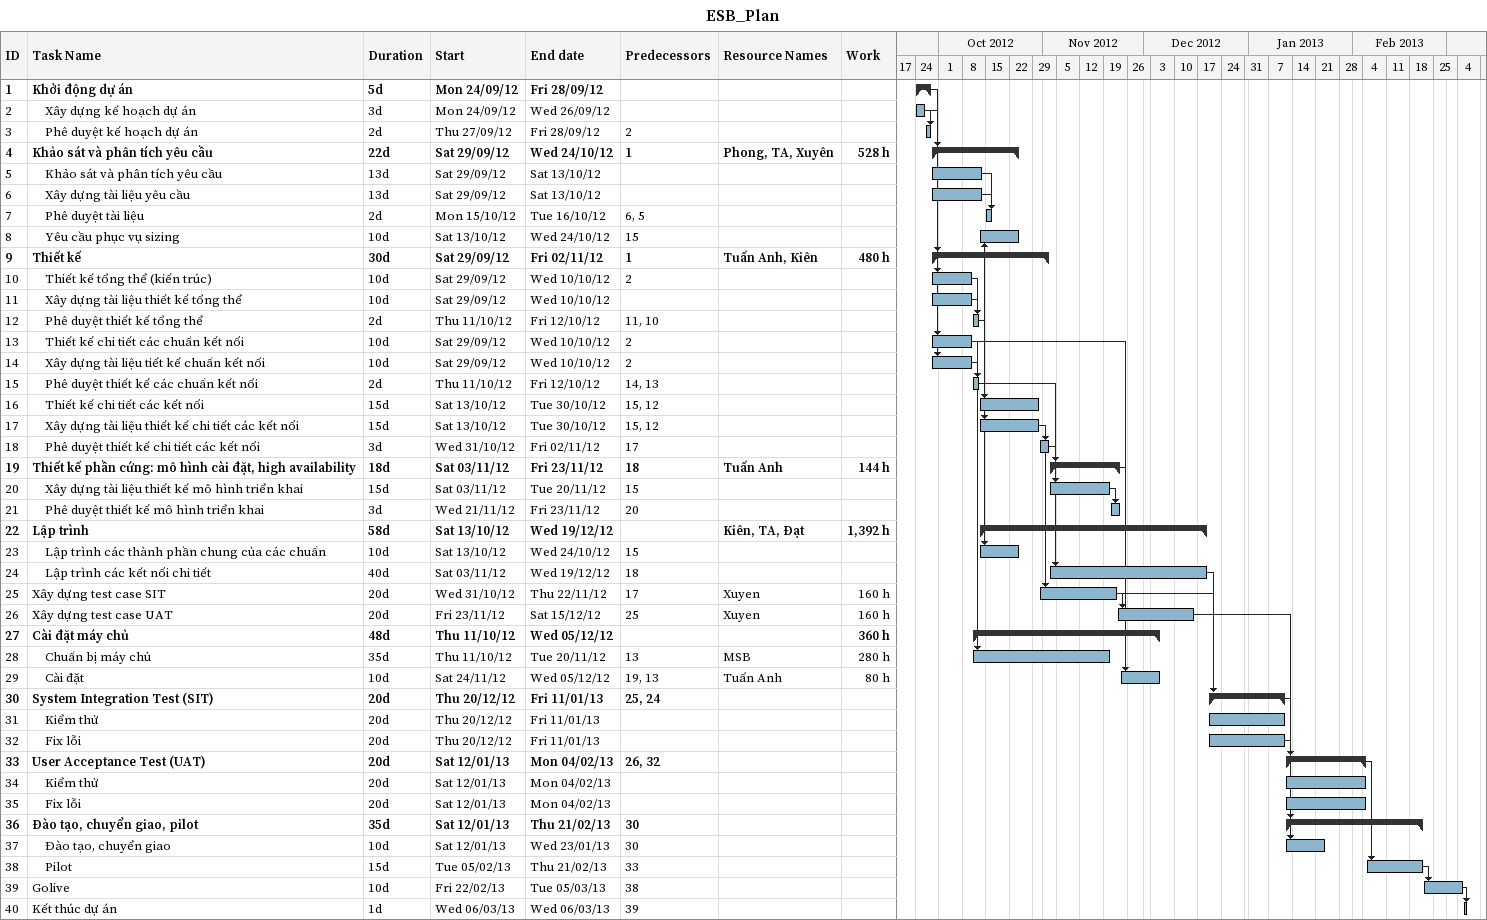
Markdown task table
ESB_Plan

| ID | Level | Task | Duration | Start | Finish | Predecessors | Resources | Work (h) |
|---|---|---|---|---|---|---|---|---|
| 1 | 1 | **Khởi động dự án** | 5d | 2012-09-24 | 2012-09-28 |  |  |  |
| 2 | 2 | Xây dựng kế hoạch dự án | 3d | 2012-09-24 | 2012-09-26 |  |  |  |
| 3 | 2 | Phê duyệt kế hoạch dự án | 2d | 2012-09-27 | 2012-09-28 | 2 |  |  |
| 4 | 1 | **Khảo sát và phân tích yêu cầu** | 22d | 2012-09-29 | 2012-10-24 | 1 | Phong, TA, Xuyên | 528 |
| 5 | 2 | Khảo sát và phân tích yêu cầu | 13d | 2012-09-29 | 2012-10-13 |  |  |  |
| 6 | 2 | Xây dựng tài liệu yêu cầu | 13d | 2012-09-29 | 2012-10-13 |  |  |  |
| 7 | 2 | Phê duyệt tài liệu | 2d | 2012-10-15 | 2012-10-16 | 6, 5 |  |  |
| 8 | 2 | Yêu cầu phục vụ sizing | 10d | 2012-10-13 | 2012-10-24 | 15 |  |  |
| 9 | 1 | **Thiết kế** | 30d | 2012-09-29 | 2012-11-02 | 1 | Tuấn Anh, Kiên | 480 |
| 10 | 2 | Thiết kế tổng thể (kiến trúc) | 10d | 2012-09-29 | 2012-10-10 | 2 |  |  |
| 11 | 2 | Xây dựng tài liệu thiết kế tổng thể | 10d | 2012-09-29 | 2012-10-10 |  |  |  |
| 12 | 2 | Phê duyệt thiết kế tổng thể | 2d | 2012-10-11 | 2012-10-12 | 11, 10 |  |  |
| 13 | 2 | Thiết kế chi tiết các chuẩn kết nối | 10d | 2012-09-29 | 2012-10-10 | 2 |  |  |
| 14 | 2 | Xây dựng tài liệu tiết kế chuẩn kết nối | 10d | 2012-09-29 | 2012-10-10 | 2 |  |  |
| 15 | 2 | Phê duyệt thiết kế các chuẩn kết nối | 2d | 2012-10-11 | 2012-10-12 | 14, 13 |  |  |
| 16 | 2 | Thiết kế chi tiết các kết nối | 15d | 2012-10-13 | 2012-10-30 | 15, 12 |  |  |
| 17 | 2 | Xây dựng tài liệu thiết kế chi tiết các kết nối | 15d | 2012-10-13 | 2012-10-30 | 15, 12 |  |  |
| 18 | 2 | Phê duyệt thiết kế chi tiết các kết nối | 3d | 2012-10-31 | 2012-11-02 | 17 |  |  |
| 19 | 1 | **Thiết kế phần cứng: mô hình cài đặt, high availability** | 18d | 2012-11-03 | 2012-11-23 | 18 | Tuấn Anh | 144 |
| 20 | 2 | Xây dựng tài liệu thiết kế mô hình triển khai | 15d | 2012-11-03 | 2012-11-20 | 15 |  |  |
| 21 | 2 | Phê duyệt thiết kế mô hình triển khai | 3d | 2012-11-21 | 2012-11-23 | 20 |  |  |
| 22 | 1 | **Lập trình** | 58d | 2012-10-13 | 2012-12-19 |  | Kiên, TA, Đạt | 1392 |
| 23 | 2 | Lập trình các thành phần chung của các chuẩn | 10d | 2012-10-13 | 2012-10-24 | 15 |  |  |
| 24 | 2 | Lập trình các kết nối chi tiết | 40d | 2012-11-03 | 2012-12-19 | 18 |  |  |
| 25 | 1 | Xây dựng test case SIT | 20d | 2012-10-31 | 2012-11-22 | 17 | Xuyen | 160 |
| 26 | 1 | Xây dựng test case UAT | 20d | 2012-11-23 | 2012-12-15 | 25 | Xuyen | 160 |
| 27 | 1 | **Cài đặt máy chủ** | 48d | 2012-10-11 | 2012-12-05 |  |  | 360 |
| 28 | 2 | Chuẩn bị máy chủ | 35d | 2012-10-11 | 2012-11-20 | 13 | MSB | 280 |
| 29 | 2 | Cài đặt | 10d | 2012-11-24 | 2012-12-05 | 19, 13 | Tuấn Anh | 80 |
| 30 | 1 | **System Integration Test (SIT)** | 20d | 2012-12-20 | 2013-01-11 | 25, 24 |  |  |
| 31 | 2 | Kiểm thử | 20d | 2012-12-20 | 2013-01-11 |  |  |  |
| 32 | 2 | Fix lỗi | 20d | 2012-12-20 | 2013-01-11 |  |  |  |
| 33 | 1 | **User Acceptance Test (UAT)** | 20d | 2013-01-12 | 2013-02-04 | 26, 32 |  |  |
| 34 | 2 | Kiểm thử | 20d | 2013-01-12 | 2013-02-04 |  |  |  |
| 35 | 2 | Fix lỗi | 20d | 2013-01-12 | 2013-02-04 |  |  |  |
| 36 | 1 | **Đào tạo, chuyển giao, pilot** | 35d | 2013-01-12 | 2013-02-21 | 30 |  |  |
| 37 | 2 | Đào tạo, chuyển giao | 10d | 2013-01-12 | 2013-01-23 | 30 |  |  |
| 38 | 2 | Pilot | 15d | 2013-02-05 | 2013-02-21 | 33 |  |  |
| 39 | 1 | Golive | 10d | 2013-02-22 | 2013-03-05 | 38 |  |  |
| 40 | 1 | Kết thúc dự án | 1d | 2013-03-06 | 2013-03-06 | 39 |  |  |
